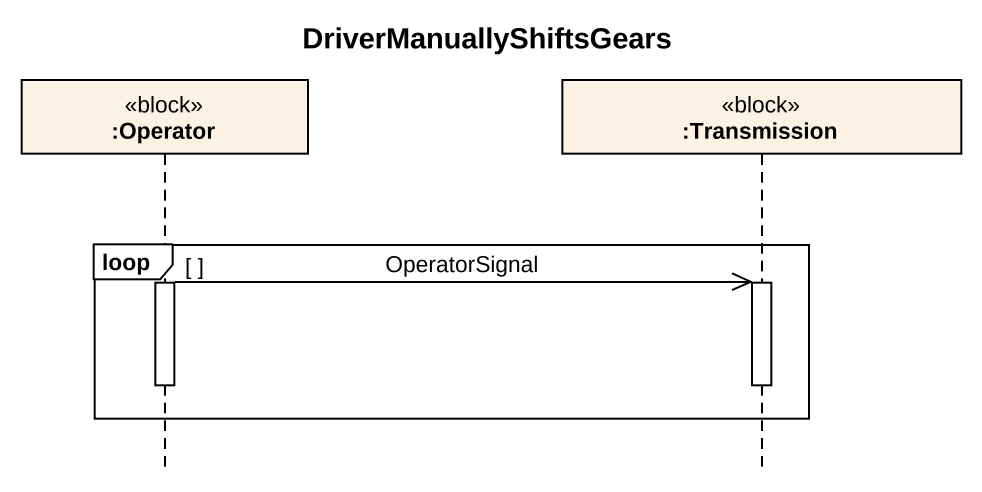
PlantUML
@startuml
title DriverManuallyShiftsGears
hide footbox
participant ":Operator" as Operator <<block>>
participant ":Transmission" as Transmission <<block>>

loop
  activate Operator
  Operator ->> Transmission : OperatorSignal
  activate Transmission
  deactivate Operator
  deactivate Transmission
end
@enduml
